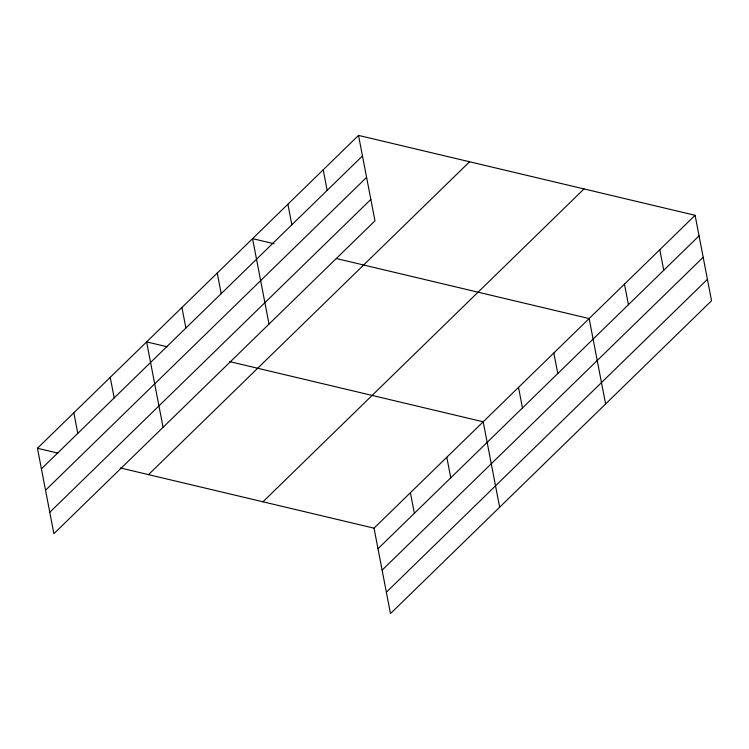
<?xml version="1.0" encoding="UTF-8"?>
<svg xmlns="http://www.w3.org/2000/svg" width="749" height="749" viewBox="0 0 749 749"><rect width="100%" height="100%" fill="white"/><g stroke="black" fill="none" stroke-linecap="round" stroke-linejoin="round"><path stroke-width="1.12" d="M358.518 135.4L374.968 220.833L53.9 533.7L37.45 448.267L358.518 135.4L695.1 215.3L711.55 300.733L390.482 613.6L374.032 528.167L695.1 215.3M41.41 468.837L362.479 155.961M45.53 490.239L366.598 177.373M49.78 512.297L370.849 199.421M148.517 474.632L469.595 161.765M262.955 501.802L584.023 188.935M377.992 548.736L699.06 235.869M382.112 570.139L703.18 257.272M386.362 592.197L707.431 279.33M274.097 243.753L252.563 238.641L269.022 324.074M336.432 258.555L589.145 318.55L605.595 403.983M167.018 346.731L146.617 341.89L163.067 427.323M229.353 361.533L483.189 421.79L499.649 507.232M37.45 448.267L57.851 453.108M120.186 467.91L374.032 528.167M659.785 249.717L663.745 270.277M624.46 284.133L628.42 304.693M553.829 352.966L557.79 373.526M518.514 387.383L522.474 407.943M446.807 457.255L450.767 477.815M410.415 492.711L414.375 513.28M323.203 169.808L327.163 190.377M287.888 204.224L291.848 224.794M217.247 273.057L221.208 293.627M181.932 307.474L185.892 328.043M110.225 377.346L114.185 397.916M73.842 412.811L77.802 433.371"/></g></svg>
